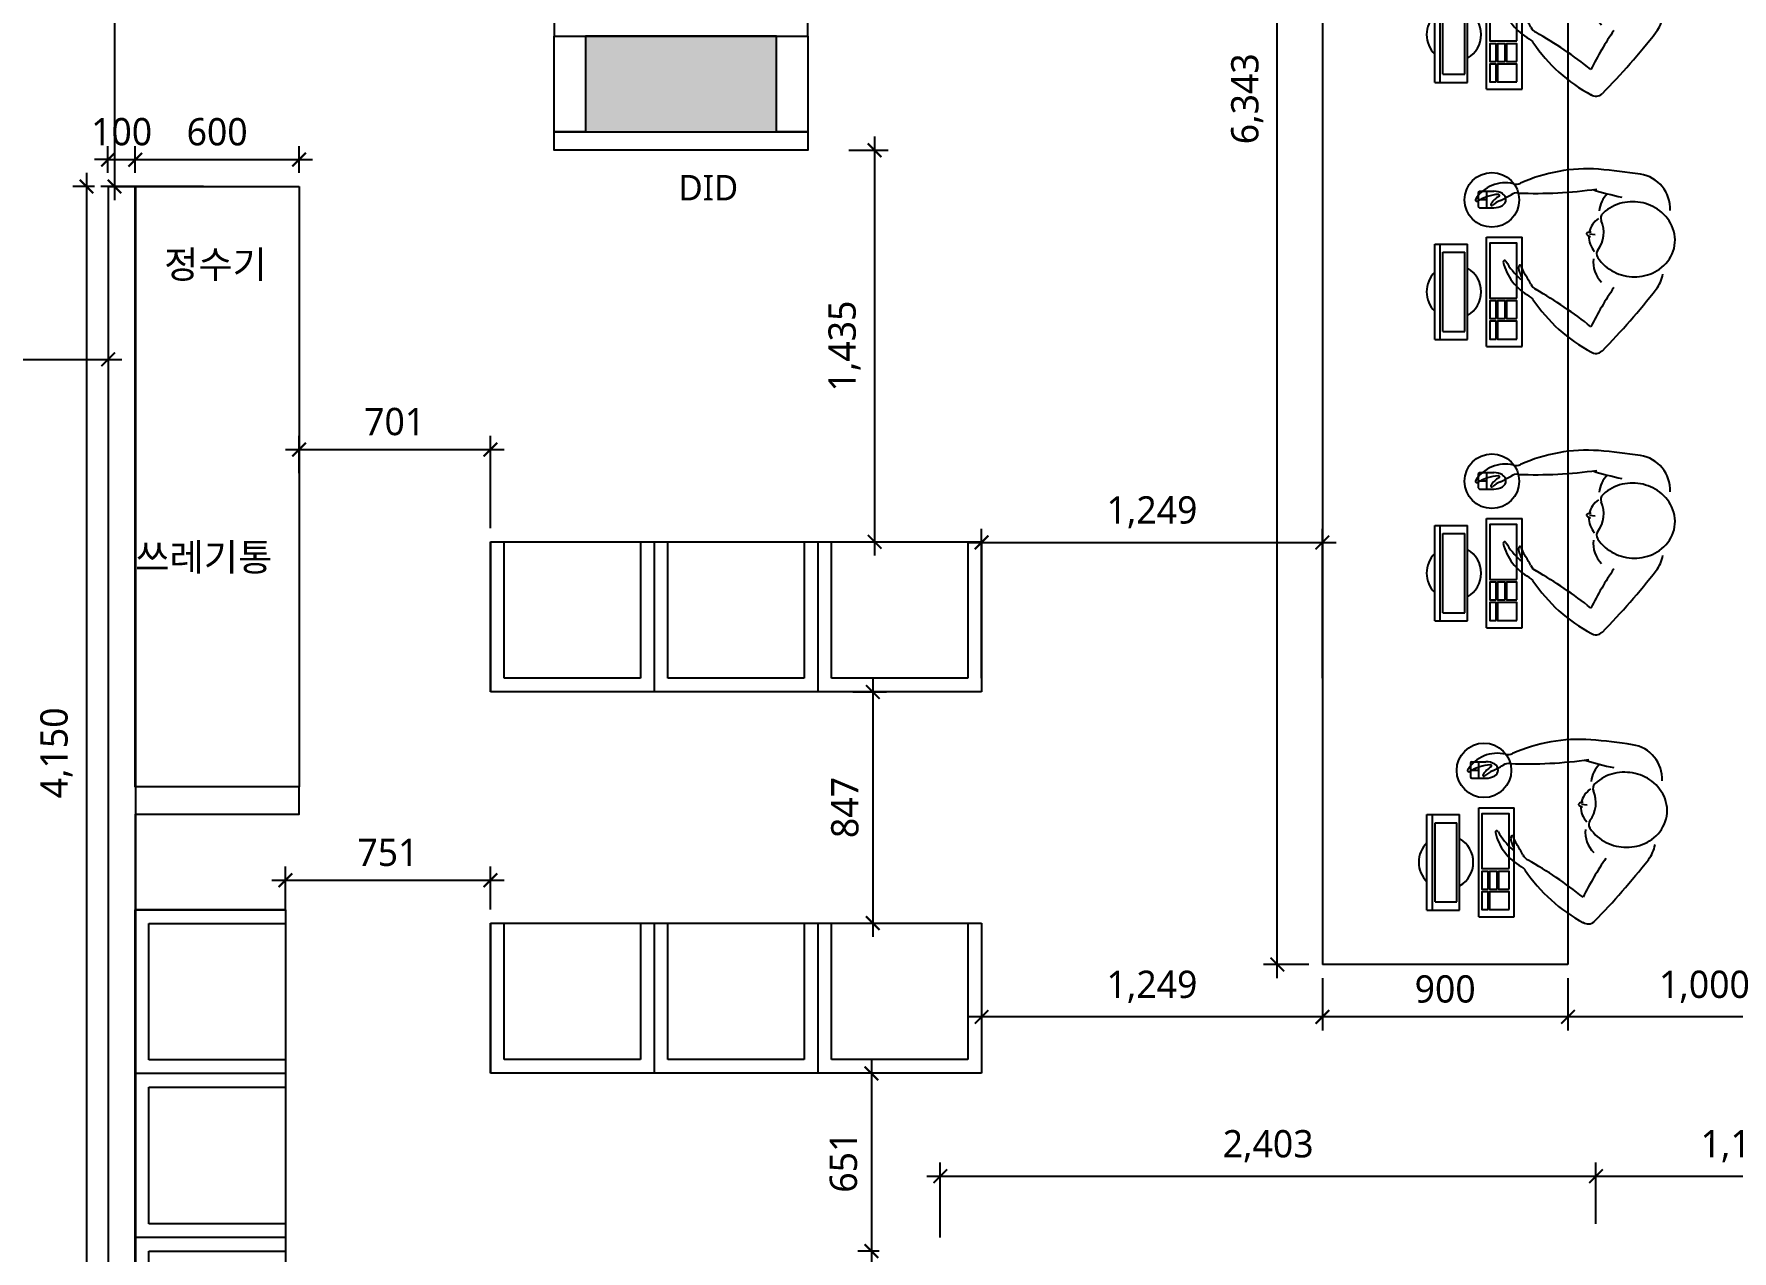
# Model space of a CAD drawing. Header units: metres. Extents: x 11578468 to 47831421, y -58341524 to -14256839.
# Drawn here: x 23683139 to 23689361, y -29107384 to -29102925 of the extents above; entities that cross this region are included whole.
import ezdxf
from ezdxf.enums import TextEntityAlignment as Align

# ---------------------------------------------------------------- set-up
doc = ezdxf.new("R2010")
doc.units = ezdxf.units.M
doc.header["$LTSCALE"] = 50
doc.header["$MEASUREMENT"] = 0
doc.linetypes.add('DH-HID2', pattern=[1.2, 0.8, -0.4])
doc.layers.get('0').update_dxf_attribs({"linetype": 'CONTINUOUS'})
doc.layers.get('DEFPOINTS').update_dxf_attribs({"linetype": 'CONTINUOUS'})
for name, color, linetype in [('0-ELC TEXT', 7, 'CONTINUOUS'), ('03-TEXT', 3, 'CONTINUOUS'), ('04_FUR', 6, 'CONTINUOUS'), ('3.기호.계단선', 30, 'CONTINUOUS'), ('BLOCK', 1, 'CONTINUOUS'), ('FU-FURM', 251, 'DH-HID2'), ('wall', 3, 'CONTINUOUS')]:
    doc.layers.add(name, color=color, linetype=linetype)
doc.layers.add('ha', color=8, linetype='CONTINUOUS', lineweight=5)
doc.styles.add('HY 울릉도 L', font='malgun.ttf')
doc.styles.add('맑은 고딕', font='malgun.ttf')
doc.dimstyles.new('사본 50', dxfattribs={"dimscale": 50, "dimtxt": 2, "dimasz": 1, "dimexe": 1, "dimexo": 1, "dimgap": 1, "dimtad": 1, "dimdec": 0, "dimrnd": 0.05, "dimdsep": 46, "dimlunit": 6, "dimtxsty": 'HY 울릉도 L', "dimblk": 'ARCHTICK', "dimcen": 2.5, "dimdle": 1, "dimclrd": 133, "dimclre": 133, "dimclrt": 30, "dimadec": 0, "dimazin": 0, "dimtfac": 1, "dimtdec": 0, "dimtix": 1, "dimtmove": 2, "dimatfit": 3, "dimldrblk": 'ARCHTICK', "dimfxl": 1, "dimlwd": -1, "dimlwe": -1, "dimarcsym": 0})

# ---------------------------------------------------------------- blocks, each defined once
blk = doc.blocks.new('sdagdgds')
at = {"layer": 'ha', "transparency": 33554687}
h = blk.add_hatch(color=256, dxfattribs=at)
h.dxf.hatch_style = 1
h.paths.add_polyline_path([(23725502, -29128457), (23728302, -29128457), (23728302, -29132607), (23728502, -29132607), (23728502, -29128257), (23728302, -29128257), (23725302, -29128257), (23725302, -29132557), (23725502, -29132557)])
h.paths.add_polyline_path([(23728502, -29133657), (23728302, -29133657), (23728302, -29133757), (23725502, -29133757), (23725502, -29133657), (23725302, -29133657), (23725302, -29133757), (23724848.0976572, -29133757), (23724752, -29133757), (23724752, -29136507), (23725152, -29136507), (23725152, -29137657), (23725352, -29137657), (23725352, -29137507), (23727752, -29137507), (23727952, -29137507), (23727952, -29137307), (23725352, -29137307), (23725352, -29136507), (23727052, -29136507), (23727052, -29136707), (23727252, -29136707), (23727252, -29136507), (23727252, -29135757), (23727252, -29135707), (23727052, -29135707), (23727052, -29135757), (23727052, -29136307), (23725352, -29136307), (23724952, -29136307), (23724952, -29133957), (23727052, -29133957), (23727052, -29134507), (23727252, -29134507), (23727252, -29133957), (23728502, -29133957)])
h.paths.add_polyline_path([(23727952, -29138607), (23727752, -29138607), (23727752, -29139637), (23725352, -29139637), (23725352, -29139457), (23725152, -29139457), (23725152, -29140057), (23725352, -29140057), (23725352, -29139837), (23727752, -29139837), (23727752, -29139907), (23727952, -29139907), (23727952, -29139837)])
h.paths.add_polyline_path([(23727952, -29141007), (23727752, -29141007), (23727752, -29142007), (23725352, -29142007), (23725352, -29141857), (23725152, -29141857), (23725152, -29144557), (23725652, -29144557), (23725652, -29144657), (23729552, -29144657), (23729552, -29144457), (23725852, -29144457), (23725852, -29144357), (23725352, -29144357), (23725352, -29142207), (23727952, -29142207)])
h.paths.add_polyline_path([(23731552, -29144307), (23730852, -29144307), (23730852, -29144457), (23730732, -29144457), (23730732, -29144657), (23732052, -29144657), (23732052, -29144457), (23731552, -29144457)])
h.paths.add_polyline_path([(23739502, -29144457), (23736702, -29144457), (23736702, -29144307), (23736002, -29144307), (23736002, -29144457), (23733202, -29144457), (23733202, -29144657), (23739502, -29144657)])
h.paths.add_polyline_path([(23745902, -29143307), (23745702, -29143307), (23745702, -29144457), (23744702, -29144457), (23744702, -29144307), (23744002, -29144307), (23744002, -29144457), (23743102, -29144457), (23743102, -29144657), (23745902, -29144657)])
h.paths.add_polyline_path([(23745902, -29133157), (23745702, -29133157), (23745702, -29139657), (23745902, -29139657)])
h.paths.add_polyline_path([(23745902, -29140857), (23745702, -29140857), (23745702, -29142157), (23745902, -29142157)])
h.paths.add_polyline_path([(23744602, -29136307), (23743902, -29136307), (23743902, -29136657), (23744602, -29136657)])
h.paths.add_polyline_path([(23736702, -29136307), (23736002, -29136307), (23736002, -29136657), (23736702, -29136657)])
h.paths.add_polyline_path([(23731602, -29136307), (23730902, -29136307), (23730902, -29136657), (23731602, -29136657)])
h.paths.add_polyline_path([(23745902, -29130707), (23745702, -29130707), (23745702, -29131957), (23745902, -29131957)])
h.paths.add_polyline_path([(23745902, -29128257), (23743802, -29128257), (23743802, -29128457), (23743802, -29128707), (23744502, -29128707), (23744502, -29128457), (23745702, -29128457), (23745702, -29129607), (23745902, -29129607)])
h.paths.add_polyline_path([(23731602, -29128457), (23731602, -29128257), (23730902, -29128257), (23730902, -29130107), (23731102, -29130107), (23731102, -29128707), (23731602, -29128707)])
h.paths.add_polyline_path([(23736702, -29128257), (23736002, -29128257), (23736002, -29128457), (23736002, -29128707), (23736702, -29128707), (23736702, -29128457)])
at = {"layer": 'wall'}
for p, q in [((23731602, -29136307), (23730902, -29136307)), ((23730902, -29136307), (23730902, -29136657)), ((23731602, -29136657), (23731602, -29136307)), ((23730902, -29136657), (23731602, -29136657))]:
    blk.add_line(p, q, dxfattribs=at)
blk = doc.blocks.new('asgdsagsd')
at = {"layer": 'BLOCK', "color": 8}
for p, q in [((23820742.4, -29162743.5), (23820741.4, -29162743.6)), ((23820743.4, -29162743.4), (23820742.4, -29162743.5)), ((23820744.6, -29162743.3), (23820743.4, -29162743.4)), ((23820745.8, -29162743.2), (23820744.6, -29162743.3)), ((23820747.3, -29162743.1), (23820745.8, -29162743.2)), ((23820748.8, -29162743.2), (23820747.3, -29162743.1)), ((23820750.5, -29162743.3), (23820748.8, -29162743.2)), ((23820752.2, -29162743.6), (23820750.5, -29162743.3)), ((23820726.4, -29162748.5), (23820725.8, -29162748.9)), ((23820727.3, -29162748.1), (23820726.4, -29162748.5)), ((23820728.1, -29162747.7), (23820727.3, -29162748.1)), ((23820728.8, -29162747.4), (23820728.1, -29162747.7)), ((23820729.5, -29162747.1), (23820728.8, -29162747.4)), ((23820730.2, -29162746.8), (23820729.5, -29162747.1)), ((23820730.8, -29162746.6), (23820730.2, -29162746.8)), ((23820731.4, -29162746.3), (23820730.8, -29162746.6)), ((23820732, -29162746.1), (23820731.4, -29162746.3)), ((23820732.6, -29162745.9), (23820732, -29162746.1)), ((23820733.1, -29162745.7), (23820732.6, -29162745.9)), ((23820733.7, -29162745.5), (23820733.1, -29162745.7)), ((23820734.2, -29162745.4), (23820733.7, -29162745.5)), ((23820734.8, -29162745.2), (23820734.2, -29162745.4)), ((23820735.3, -29162745), (23820734.8, -29162745.2)), ((23820735.9, -29162744.9), (23820735.3, -29162745)), ((23820736.4, -29162744.7), (23820735.9, -29162744.9)), ((23820737, -29162744.6), (23820736.4, -29162744.7)), ((23820737.7, -29162744.4), (23820737, -29162744.6)), ((23820738.3, -29162744.2), (23820737.7, -29162744.4)), ((23820739, -29162744.1), (23820738.3, -29162744.2)), ((23820739.8, -29162743.9), (23820739, -29162744.1)), ((23820740.6, -29162743.8), (23820739.8, -29162743.9)), ((23820741.4, -29162743.6), (23820740.6, -29162743.8)), ((23820753.9, -29162744.2), (23820752.2, -29162743.6)), ((23820755.4, -29162745), (23820753.9, -29162744.2)), ((23820756.4, -29162746.2), (23820755.4, -29162745)), ((23820755.8, -29162750.9), (23820755.9, -29162750.6)), ((23820755.9, -29162750.6), (23820756.7, -29162749.1)), ((23820756.9, -29162747.6), (23820756.4, -29162746.2)), ((23820756.7, -29162749.1), (23820756.9, -29162747.6)), ((23820870.2, -29162992.3), (23820868.7, -29162993.2)), ((23820871.8, -29162992.1), (23820870.2, -29162992.3)), ((23820873.4, -29162992.6), (23820871.8, -29162992.1)), ((23820760.4, -29163053), (23820753.6, -29163060.4)), ((23820767.8, -29163046.1), (23820760.4, -29163053)), ((23820775.7, -29163039.6), (23820767.8, -29163046.1)), ((23820784.1, -29163033.7), (23820775.7, -29163039.6)), ((23820785.6, -29163032.7), (23820784.1, -29163033.7)), ((23820862.2, -29163005.8), (23820861.9, -29163006.7)), ((23820861.9, -29163006.7), (23820861.9, -29163006.9)), ((23820862.5, -29163004.7), (23820862.2, -29163005.8)), ((23820862.8, -29163003.6), (23820862.5, -29163004.7)), ((23820863.2, -29163002.4), (23820862.8, -29163003.6)), ((23820863.7, -29163001), (23820863.2, -29163002.4)), ((23820864.3, -29162999.5), (23820863.7, -29163001)), ((23820865.1, -29162997.9), (23820864.3, -29162999.5)), ((23820866.1, -29162996.2), (23820865.1, -29162997.9)), ((23820867.3, -29162994.6), (23820866.1, -29162996.2)), ((23820868.7, -29162993.2), (23820867.3, -29162994.6)), ((23820868.1, -29163023.6), (23820870.6, -29163002.6)), ((23820874.7, -29162993.9), (23820873.4, -29162992.6)), ((23820875.7, -29162995.6), (23820874.7, -29162993.9)), ((23820876.5, -29162997.4), (23820875.7, -29162995.6)), ((23820877, -29162999.3), (23820876.5, -29162997.4)), ((23820877.4, -29163001), (23820877, -29162999.3)), ((23820877.7, -29163002.6), (23820877.4, -29163001)), ((23820877.8, -29163004.1), (23820877.7, -29163002.6)), ((23820878, -29163005.4), (23820877.8, -29163004.1)), ((23820878, -29163006.6), (23820878, -29163005.4)), ((23820878.1, -29163007.6), (23820878, -29163006.6)), ((23820878.1, -29163008.6), (23820878.1, -29163007.6)), ((23820878.1, -29163008.8), (23820878.1, -29163008.6)), ((23820947.5, -29163052.8), (23820946.3, -29163051.6)), ((23820954.3, -29163060.5), (23820947.5, -29163052.8)), ((23820724.2, -29163111.1), (23820721.2, -29163120.2)), ((23820727.7, -29163102.1), (23820724.2, -29163111.1)), ((23820731.8, -29163093.2), (23820727.7, -29163102.1)), ((23820736.4, -29163084.6), (23820731.8, -29163093.2)), ((23820741.6, -29163076.3), (23820736.4, -29163084.6)), ((23820747.3, -29163068.2), (23820741.6, -29163076.3)), ((23820753.6, -29163060.4), (23820747.3, -29163068.2)), ((23820960.5, -29163068.7), (23820954.3, -29163060.5)), ((23820966.1, -29163077.1), (23820960.5, -29163068.7)), ((23820971, -29163085.9), (23820966.1, -29163077.1)), ((23820975.4, -29163094.9), (23820971, -29163085.9)), ((23820979.1, -29163104.1), (23820975.4, -29163094.9)), ((23820982.2, -29163113.4), (23820979.1, -29163104.1)), ((23820984.7, -29163122.9), (23820982.2, -29163113.4)), ((23820714.6, -29163157.9), (23820714.2, -29163167.5)), ((23820714.2, -29163167.5), (23820714.5, -29163177.1)), ((23820714.5, -29163177.1), (23820715.3, -29163186.7)), ((23820715.4, -29163148.4), (23820714.6, -29163157.9)), ((23820716.8, -29163138.9), (23820715.4, -29163148.4)), ((23820718.7, -29163129.5), (23820716.8, -29163138.9)), ((23820721.2, -29163120.2), (23820718.7, -29163129.5)), ((23820986.6, -29163132.4), (23820984.7, -29163122.9)), ((23820988, -29163142), (23820986.6, -29163132.4)), ((23820987.9, -29163180.3), (23820988.7, -29163170.8)), ((23820988.8, -29163151.6), (23820988, -29163142)), ((23820988.7, -29163170.8), (23820989, -29163161.2)), ((23820989, -29163161.2), (23820988.8, -29163151.6)), ((23820715.3, -29163186.7), (23820716.6, -29163196.3)), ((23820716.6, -29163196.3), (23820718.6, -29163205.8)), ((23820718.6, -29163205.8), (23820721.1, -29163215.3)), ((23820721.1, -29163215.3), (23820724.2, -29163224.6)), ((23820724.2, -29163224.6), (23820727.9, -29163233.8)), ((23820727.9, -29163233.8), (23820732.2, -29163242.8)), ((23820966.9, -29163244.1), (23820971.5, -29163235.5)), ((23820971.5, -29163235.5), (23820975.6, -29163226.7)), ((23820975.6, -29163226.7), (23820979.1, -29163217.7)), ((23820979.1, -29163217.7), (23820982.1, -29163208.5)), ((23820982.1, -29163208.5), (23820984.6, -29163199.2)), ((23820984.6, -29163199.2), (23820986.5, -29163189.8)), ((23820986.5, -29163189.8), (23820987.9, -29163180.3)), ((23820732.2, -29163242.8), (23820737.2, -29163251.6)), ((23820737.2, -29163251.6), (23820742.7, -29163260.1)), ((23820742.7, -29163260.1), (23820748.9, -29163268.2)), ((23820748.9, -29163268.2), (23820755.7, -29163275.9)), ((23820755.7, -29163275.9), (23820763.1, -29163283.2)), ((23820763.1, -29163283.2), (23820771.1, -29163289.8)), ((23820771.1, -29163289.8), (23820779.6, -29163295.9)), ((23820779.6, -29163295.9), (23820788.7, -29163301.3)), ((23820788.7, -29163301.3), (23820798.2, -29163306)), ((23820900.9, -29163305.1), (23820910.3, -29163300.4)), ((23820910.3, -29163300.4), (23820919.1, -29163295.1)), ((23820919.1, -29163295.1), (23820927.5, -29163289.1)), ((23820927.5, -29163289.1), (23820935.4, -29163282.7)), ((23820935.4, -29163282.7), (23820942.8, -29163275.7)), ((23820942.8, -29163275.7), (23820949.7, -29163268.3)), ((23820949.7, -29163268.3), (23820955.9, -29163260.6)), ((23820955.9, -29163260.6), (23820961.7, -29163252.5)), ((23820961.7, -29163252.5), (23820966.9, -29163244.1)), ((23820798.2, -29163306), (23820808, -29163309.8)), ((23820808, -29163309.8), (23820818.2, -29163312.9)), ((23820818.2, -29163312.9), (23820828.6, -29163315)), ((23820828.6, -29163315), (23820839.2, -29163316.2)), ((23820839.2, -29163316.2), (23820849.8, -29163316.6)), ((23820849.8, -29163316.6), (23820860.4, -29163316)), ((23820860.4, -29163316), (23820870.9, -29163314.5)), ((23820870.9, -29163314.5), (23820881.2, -29163312.2)), ((23820881.2, -29163312.2), (23820891.2, -29163309)), ((23820891.2, -29163309), (23820900.9, -29163305.1))]:
    blk.add_line(p, q, dxfattribs=at)
for centre, radius, start, end in [((23820996.4, -29162590.7), 5.67, 82.09238, 210.11348), ((23820848, -29162682.2), 168.7, 4.58018, 31.69208), ((23820930.9, -29162694.2), 127.7, 346.18928, 58.73448), ((23820978.7, -29162644.9), 3.9, 47.52728, 227.52848), ((23820870.4, -29162734.2), 136.5, 24.97528, 39.28918), ((23820925.6, -29162723), 98.3, 31.84488, 55.42428), ((23821389.4, -29162492.5), 436, 204.97468, 210.77648), ((23821012.3, -29162669.1), 3.84, 211.84478, 3.31598), ((23820812, -29162873.7), 191.6, 103.22783, 151.36534), ((23820896.4, -29162916.9), 253.1, 119.57537, 138.6129), ((23820769.3, -29162692.1), 5.11, 294.32708, 103.22828), ((23820981.9, -29162737.3), 39.4, 352.63318, 33.43578), ((23822635.6, -29162804.7), 1615.8, 177.78963, 188.01978), ((23821093.2, -29162734.1), 39.4, 166.18921, 204.06958), ((23820967.8, -29163293.8), 601.2, 124.03691, 151.85959), ((23820609.2, -29162763), 39.4, 304.03758, 331.36588), ((23820703.4, -29162823.7), 39.4, 114.50579, 155.30855), ((23820488, -29162399.9), 436, 297.16608, 302.96788), ((23820709.3, -29162752.1), 3.84, 138.61395, 298.95518), ((23820758.8, -29162841.5), 98.3, 109.62355, 118.95513), ((23820799.5, -29162880.3), 136.5, 108.65324, 122.9671), ((23820508.3, -29162995.4), 601.2, 356.08258, 24.06938), ((23819266.1, -29162003.1), 1615.8, 321.53038, 330.15298), ((23820466.1, -29163026.8), 32.8, 144.83322, 224.36278), ((23822272.9, -29161185.7), 2612.4, 225.53668, 232.11768), ((23819946.3, -29164168.9), 1299.7, 55.92618, 63.25368), ((23820767.7, -29163119.1), 102.4, 83.31468, 135.50215), ((23820798.2, -29163052), 23, 52.97748, 123.10188), ((23820864.1, -29163085.8), 85.7, 89.98952, 131.7515), ((23820877.1, -29162947.4), 108, 232.97798, 293.65138), ((23820857.7, -29163085.1), 85.7, 34.87788, 76.63988), ((23820929.6, -29163067.4), 23, 43.52748, 113.65188), ((23820943.8, -29163139.7), 102.4, 43.44828, 83.31468), ((23822276.3, -29163395.3), 1299.7, 162.97812, 167.81871), ((23818505.9, -29162805.6), 2612.4, 351.55178, 354.93008), ((23820963.4, -29163170.6), 128, 267.27298, 351.55188), ((23820747.4, -29163146.6), 128, 232.11768, 259.40108)]:
    blk.add_arc(centre, radius, start, end, dxfattribs=at)
at = {"layer": 'FU-FURM', "color": 8, "linetype": 'Continuous'}
for p, q in [((23820484.2, -29162436.2), (23820834.2, -29162436.2)), ((23820484.2, -29162436.2), (23820484.2, -29162556.2)), ((23820484.2, -29162436.2), (23820484.2, -29162556.2)), ((23820484.2, -29162456.2), (23820834.2, -29162456.2)), ((23820514.2, -29162466.2), (23820804.2, -29162466.2)), ((23820514.2, -29162466.2), (23820514.2, -29162546.2)), ((23820804.2, -29162466.2), (23820804.2, -29162546.2)), ((23820834.2, -29162436.2), (23820834.2, -29162556.2)), ((23820484.2, -29162556.2), (23820834.2, -29162556.2)), ((23820514.2, -29162546.2), (23820804.2, -29162546.2)), ((23820967.3, -29162600.5), (23820967.3, -29162652)), ((23821022.3, -29162595.5), (23820972.3, -29162595.5)), ((23820997.3, -29162595.5), (23820997.3, -29162625.5)), ((23821027.3, -29162600.5), (23821027.3, -29162652)), ((23820459.2, -29162626.2), (23820859.2, -29162626.2)), ((23820459.2, -29162626.2), (23820459.2, -29162756.2)), ((23820859.2, -29162626.2), (23820859.2, -29162756.2)), ((23821027.3, -29162625.5), (23820967.3, -29162625.5)), ((23820459.2, -29162756.2), (23820859.2, -29162756.2))]:
    blk.add_line(p, q, dxfattribs=at)
for points in [[(23820486.2, -29162660.9), (23820551.1, -29162660.9), (23820551.1, -29162637.6), (23820486.2, -29162637.6)], [(23820486.2, -29162737.4), (23820551.1, -29162737.4), (23820551.1, -29162665.9), (23820486.2, -29162665.9)], [(23820561.1, -29162660.9), (23820626, -29162660.9), (23820626, -29162637.6), (23820561.1, -29162637.6)], [(23820561.1, -29162694.2), (23820626, -29162694.2), (23820626, -29162665.9), (23820561.1, -29162665.9)], [(23820636, -29162737.4), (23820837.3, -29162737.4), (23820837.3, -29162637.6), (23820636, -29162637.6)], [(23820561.1, -29162737.4), (23820626, -29162737.4), (23820626, -29162698.9), (23820561.1, -29162698.9)]]:
    blk.add_lwpolyline(points, close=True, dxfattribs=at)
blk.add_circle((23820996, -29162645.3), 100, dxfattribs=at)
for centre, radius, start, end in [((23820659.2, -29162506.2), 100, 44.427, 135.573), ((23820659.2, -29162506.2), 100, 210, 330), ((23820972.3, -29162600.5), 5, 90, 180), ((23821022.3, -29162600.5), 5, 0, 90), ((23821027.1, -29162653.8), 59.8, 178.31355, 211.18555), ((23820967.6, -29162653.8), 59.8, 328.81445, 1.68645), ((23820997.3, -29162671.8), 25, 211.18555, 328.81445)]:
    blk.add_arc(centre, radius, start, end, dxfattribs=at)
blk = doc.blocks.new('_ArchTick')
at = {"color": 0, "linetype": 'ByBlock', "const_width": 0.15}
blk.add_lwpolyline([(-0.5, -0.5), (0.5, 0.5)], dxfattribs=at)
blk = doc.blocks.new('*D640')
at = {"layer": 'DEFPOINTS', "color": 0, "ltscale": 10, "transparency": 16777216}
for p in [(23688862.4, -29107109.9), (23688862.4, -29107333.9), (23686459.9, -29107383.9)]:
    blk.add_point(p, dxfattribs=at)
at = {"layer": 'wall', "color": 133, "ltscale": 10, "transparency": 16777216}
for p, q in [((23686409.9, -29107109.9), (23688912.4, -29107109.9)), ((23686459.9, -29107333.9), (23686459.9, -29107059.9)), ((23688862.4, -29107283.9), (23688862.4, -29107059.9))]:
    blk.add_line(p, q, dxfattribs=at)
at = {"layer": 'wall', "color": 133, "ltscale": 10, "transparency": 16777216, "xscale": 50, "yscale": 50, "zscale": 50, "rotation": 180}
blk.add_blockref('_ArchTick', (23686459.9, -29107109.9), dxfattribs=at)
at = {"layer": 'wall', "color": 133, "ltscale": 10, "transparency": 16777216, "xscale": 50, "yscale": 50, "zscale": 50}
blk.add_blockref('_ArchTick', (23688862.4, -29107109.9), dxfattribs=at)
at = {"layer": 'wall', "color": 30, "ltscale": 10, "transparency": 16777216, "insert": (23687661.2, -29106999.9), "char_height": 100, "attachment_point": 5, "style": 'HY 울릉도 L'}
blk.add_mtext('2,403', dxfattribs=at)
blk = doc.blocks.new('*D641')
at = {"layer": 'DEFPOINTS', "color": 0, "ltscale": 10, "transparency": 16777216}
for p in [(23689962.4, -29107109.9), (23688862.4, -29107333.9), (23689962.4, -29107333.9)]:
    blk.add_point(p, dxfattribs=at)
at = {"layer": 'wall', "color": 133, "ltscale": 10, "transparency": 16777216}
for p, q in [((23688812.4, -29107109.9), (23690012.4, -29107109.9)), ((23688862.4, -29107283.9), (23688862.4, -29107059.9)), ((23689962.4, -29107283.9), (23689962.4, -29107059.9))]:
    blk.add_line(p, q, dxfattribs=at)
at = {"layer": 'wall', "color": 133, "ltscale": 10, "transparency": 16777216, "xscale": 50, "yscale": 50, "zscale": 50, "rotation": 180}
blk.add_blockref('_ArchTick', (23688862.4, -29107109.9), dxfattribs=at)
at = {"layer": 'wall', "color": 133, "ltscale": 10, "transparency": 16777216, "xscale": 50, "yscale": 50, "zscale": 50}
blk.add_blockref('_ArchTick', (23689962.4, -29107109.9), dxfattribs=at)
at = {"layer": 'wall', "color": 30, "ltscale": 10, "transparency": 16777216, "insert": (23689412.4, -29106999.6), "char_height": 100, "attachment_point": 5, "style": 'HY 울릉도 L'}
blk.add_mtext('1,100', dxfattribs=at)
blk = doc.blocks.new('*D707')
at = {"layer": 'DEFPOINTS', "color": 0, "ltscale": 10, "transparency": 16777216}
for p in [(23688759.9, -29106333.9), (23689759.9, -29106333.9), (23688759.9, -29106526.2)]:
    blk.add_point(p, dxfattribs=at)
at = {"layer": 'wall', "color": 133, "ltscale": 10, "transparency": 16777216}
for p, q in [((23688759.9, -29106383.9), (23688759.9, -29106576.2)), ((23689759.9, -29106383.9), (23689759.9, -29106576.2)), ((23689809.9, -29106526.2), (23688709.9, -29106526.2))]:
    blk.add_line(p, q, dxfattribs=at)
at = {"layer": 'wall', "color": 133, "ltscale": 10, "transparency": 16777216, "xscale": 50, "yscale": 50, "zscale": 50, "rotation": 180}
blk.add_blockref('_ArchTick', (23688759.9, -29106526.2), dxfattribs=at)
at = {"layer": 'wall', "color": 133, "ltscale": 10, "transparency": 16777216, "xscale": 50, "yscale": 50, "zscale": 50}
blk.add_blockref('_ArchTick', (23689759.9, -29106526.2), dxfattribs=at)
at = {"layer": 'wall', "color": 30, "ltscale": 10, "transparency": 16777216, "insert": (23689259.9, -29106415.8), "char_height": 100, "attachment_point": 5, "style": 'HY 울릉도 L'}
blk.add_mtext('1,000', dxfattribs=at)
blk = doc.blocks.new('*D708')
at = {"layer": 'DEFPOINTS', "color": 0, "ltscale": 10, "transparency": 16777216}
for p in [(23687859.9, -29106333.9), (23688759.9, -29106333.9), (23687859.9, -29106526.2)]:
    blk.add_point(p, dxfattribs=at)
at = {"layer": 'wall', "color": 133, "ltscale": 10, "transparency": 16777216}
for p, q in [((23687859.9, -29106383.9), (23687859.9, -29106576.2)), ((23688759.9, -29106383.9), (23688759.9, -29106576.2)), ((23688809.9, -29106526.2), (23687809.9, -29106526.2))]:
    blk.add_line(p, q, dxfattribs=at)
at = {"layer": 'wall', "color": 133, "ltscale": 10, "transparency": 16777216, "xscale": 50, "yscale": 50, "zscale": 50, "rotation": 180}
blk.add_blockref('_ArchTick', (23687859.9, -29106526.2), dxfattribs=at)
at = {"layer": 'wall', "color": 133, "ltscale": 10, "transparency": 16777216, "xscale": 50, "yscale": 50, "zscale": 50}
blk.add_blockref('_ArchTick', (23688759.9, -29106526.2), dxfattribs=at)
at = {"layer": 'wall', "color": 30, "ltscale": 10, "transparency": 16777216, "insert": (23688309.9, -29106424.5), "char_height": 100, "attachment_point": 5, "style": 'HY 울릉도 L'}
blk.add_mtext('900', dxfattribs=at)
blk = doc.blocks.new('*D709')
at = {"layer": 'DEFPOINTS', "color": 0, "ltscale": 10, "transparency": 16777216}
for p in [(23687694.7, -29099991.4), (23687859.9, -29099991.4), (23687859.9, -29106333.9)]:
    blk.add_point(p, dxfattribs=at)
at = {"layer": 'wall', "color": 133, "ltscale": 10, "transparency": 16777216}
for p, q in [((23687694.7, -29106383.9), (23687694.7, -29099941.4)), ((23687809.9, -29099991.4), (23687644.7, -29099991.4)), ((23687809.9, -29106333.9), (23687644.7, -29106333.9))]:
    blk.add_line(p, q, dxfattribs=at)
at = {"layer": 'wall', "color": 133, "ltscale": 10, "transparency": 16777216, "xscale": 50, "yscale": 50, "zscale": 50}
for p, rotation in [((23687694.7, -29099991.4), 90), ((23687694.7, -29106333.9), 270)]:
    blk.add_blockref('_ArchTick', p, dxfattribs=dict(at, rotation=rotation))
at = {"layer": 'wall', "color": 30, "ltscale": 10, "transparency": 16777216, "insert": (23687584.7, -29103162.7), "char_height": 100, "attachment_point": 5, "rotation": 90, "style": 'HY 울릉도 L'}
blk.add_mtext('6,343', dxfattribs=at)
blk = doc.blocks.new('*D742')
at = {"layer": 'DEFPOINTS', "color": 0, "ltscale": 10, "transparency": 16777216}
for p in [(23687859.9, -29106333.9), (23686611.1, -29106457.9), (23686611.1, -29106526.2)]:
    blk.add_point(p, dxfattribs=at)
at = {"layer": 'wall', "color": 133, "ltscale": 10, "transparency": 16777216}
for p, q in [((23687859.9, -29106383.9), (23687859.9, -29106576.2)), ((23687909.9, -29106526.2), (23686561.1, -29106526.2)), ((23686611.1, -29106507.9), (23686611.1, -29106576.2))]:
    blk.add_line(p, q, dxfattribs=at)
at = {"layer": 'wall', "color": 133, "ltscale": 10, "transparency": 16777216, "xscale": 50, "yscale": 50, "zscale": 50, "rotation": 180}
blk.add_blockref('_ArchTick', (23686611.1, -29106526.2), dxfattribs=at)
at = {"layer": 'wall', "color": 133, "ltscale": 10, "transparency": 16777216, "xscale": 50, "yscale": 50, "zscale": 50}
blk.add_blockref('_ArchTick', (23687859.9, -29106526.2), dxfattribs=at)
at = {"layer": 'wall', "color": 30, "ltscale": 10, "transparency": 16777216, "insert": (23687235.5, -29106415.8), "char_height": 100, "attachment_point": 5, "style": 'HY 울릉도 L'}
blk.add_mtext('1,249', dxfattribs=at)
blk = doc.blocks.new('13')
at = {"layer": 'FU-FURM', "color": 8, "ltscale": 30}
for p, q in [((23838748.4, -29105335.8), (23838748.4, -29104785.8)), ((23838748.4, -29104785.8), (23839348.4, -29104785.8)), ((23838748.4, -29104785.8), (23838748.4, -29105335.8)), ((23838798.4, -29105285.8), (23838798.4, -29104785.8)), ((23838798.4, -29104785.8), (23839298.4, -29104785.8)), ((23839298.4, -29104785.8), (23839298.4, -29105285.8)), ((23839348.4, -29104785.8), (23839348.4, -29105335.8)), ((23839348.4, -29104785.8), (23839948.4, -29104785.8)), ((23839398.4, -29105285.8), (23839398.4, -29104785.8)), ((23839398.4, -29104785.8), (23839898.4, -29104785.8)), ((23839898.4, -29104785.8), (23839898.4, -29105285.8)), ((23839948.4, -29104785.8), (23839948.4, -29105335.8)), ((23839948.4, -29104785.8), (23840548.4, -29104785.8)), ((23839998.4, -29105285.8), (23839998.4, -29104785.8)), ((23839998.4, -29104785.8), (23840498.4, -29104785.8)), ((23840498.4, -29104785.8), (23840498.4, -29105285.8)), ((23840548.4, -29104785.8), (23840548.4, -29105335.8)), ((23839298.4, -29105285.8), (23838798.4, -29105285.8)), ((23839898.4, -29105285.8), (23839398.4, -29105285.8)), ((23840498.4, -29105285.8), (23839998.4, -29105285.8)), ((23839348.4, -29105335.8), (23838748.4, -29105335.8)), ((23839948.4, -29105335.8), (23839348.4, -29105335.8)), ((23840548.4, -29105335.8), (23839948.4, -29105335.8))]:
    blk.add_line(p, q, dxfattribs=at)
blk = doc.blocks.new('*D745')
at = {"layer": 'DEFPOINTS', "color": 0, "ltscale": 10, "transparency": 16777216}
for p in [(23687859.9, -29104788.2), (23686611.1, -29105335.8), (23687859.9, -29105335.8)]:
    blk.add_point(p, dxfattribs=at)
at = {"layer": 'wall', "color": 133, "ltscale": 10, "transparency": 16777216}
for p, q in [((23686611.1, -29105285.8), (23686611.1, -29104738.2)), ((23687859.9, -29105285.8), (23687859.9, -29104738.2)), ((23686561.1, -29104788.2), (23687909.9, -29104788.2))]:
    blk.add_line(p, q, dxfattribs=at)
at = {"layer": 'wall', "color": 133, "ltscale": 10, "transparency": 16777216, "xscale": 50, "yscale": 50, "zscale": 50, "rotation": 180}
blk.add_blockref('_ArchTick', (23686611.1, -29104788.2), dxfattribs=at)
at = {"layer": 'wall', "color": 133, "ltscale": 10, "transparency": 16777216, "xscale": 50, "yscale": 50, "zscale": 50}
blk.add_blockref('_ArchTick', (23687859.9, -29104788.2), dxfattribs=at)
at = {"layer": 'wall', "color": 30, "ltscale": 10, "transparency": 16777216, "insert": (23687235.5, -29104677.9), "char_height": 100, "attachment_point": 5, "style": 'HY 울릉도 L'}
blk.add_mtext('1,249', dxfattribs=at)
blk = doc.blocks.new('*D746')
at = {"layer": 'DEFPOINTS', "color": 0, "ltscale": 10, "transparency": 16777216}
for p in [(23686074.4, -29103351.3), (23686074.4, -29104785.8), (23686219.2, -29104785.8)]:
    blk.add_point(p, dxfattribs=at)
at = {"layer": 'wall', "color": 133, "ltscale": 10, "transparency": 16777216}
for p, q in [((23686219.2, -29103301.3), (23686219.2, -29104835.8)), ((23686124.4, -29103351.3), (23686269.2, -29103351.3)), ((23686124.4, -29104785.8), (23686269.2, -29104785.8))]:
    blk.add_line(p, q, dxfattribs=at)
at = {"layer": 'wall', "color": 133, "ltscale": 10, "transparency": 16777216, "xscale": 50, "yscale": 50, "zscale": 50}
for p, rotation in [((23686219.2, -29103351.3), 90), ((23686219.2, -29104785.8), 270)]:
    blk.add_blockref('_ArchTick', p, dxfattribs=dict(at, rotation=rotation))
at = {"layer": 'wall', "color": 30, "ltscale": 10, "transparency": 16777216, "insert": (23686108.9, -29104068.6), "char_height": 100, "attachment_point": 5, "rotation": 90, "style": 'HY 울릉도 L'}
blk.add_mtext('1,435', dxfattribs=at)
blk = doc.blocks.new('*D757')
at = {"layer": 'DEFPOINTS', "color": 0, "ltscale": 10, "transparency": 16777216}
for p in [(23686089.7, -29105335.8), (23685989.7, -29106182.9), (23686212.3, -29106182.9)]:
    blk.add_point(p, dxfattribs=at)
at = {"layer": 'wall', "color": 133, "ltscale": 10, "transparency": 16777216}
for p, q in [((23686212.3, -29105285.8), (23686212.3, -29106232.9)), ((23686139.7, -29105335.8), (23686262.3, -29105335.8)), ((23686039.7, -29106182.9), (23686262.3, -29106182.9))]:
    blk.add_line(p, q, dxfattribs=at)
at = {"layer": 'wall', "color": 133, "ltscale": 10, "transparency": 16777216, "xscale": 50, "yscale": 50, "zscale": 50}
for p, rotation in [((23686212.3, -29105335.8), 90), ((23686212.3, -29106182.9), 270)]:
    blk.add_blockref('_ArchTick', p, dxfattribs=dict(at, rotation=rotation))
at = {"layer": 'wall', "color": 30, "ltscale": 10, "transparency": 16777216, "insert": (23686110.6, -29105759.3), "char_height": 100, "attachment_point": 5, "rotation": 90, "style": 'HY 울릉도 L'}
blk.add_mtext('847', dxfattribs=at)
blk = doc.blocks.new('*D758')
at = {"layer": 'DEFPOINTS', "color": 0, "ltscale": 10, "transparency": 16777216}
for p in [(23686336.9, -29106732.9), (23686207.4, -29107383.9), (23686285.7, -29107383.9)]:
    blk.add_point(p, dxfattribs=at)
at = {"layer": 'wall', "color": 133, "ltscale": 10, "transparency": 16777216}
for p, q in [((23686286.9, -29106732.9), (23686157.4, -29106732.9)), ((23686207.4, -29106682.9), (23686207.4, -29107433.9)), ((23686235.7, -29107383.9), (23686157.4, -29107383.9))]:
    blk.add_line(p, q, dxfattribs=at)
at = {"layer": 'wall', "color": 133, "ltscale": 10, "transparency": 16777216, "xscale": 50, "yscale": 50, "zscale": 50}
for p, rotation in [((23686207.4, -29106732.9), 90), ((23686207.4, -29107383.9), 270)]:
    blk.add_blockref('_ArchTick', p, dxfattribs=dict(at, rotation=rotation))
at = {"layer": 'wall', "color": 30, "ltscale": 10, "transparency": 16777216, "insert": (23686105.4, -29107058.4), "char_height": 100, "attachment_point": 5, "rotation": 90, "style": 'HY 울릉도 L'}
blk.add_mtext('651', dxfattribs=at)
blk = doc.blocks.new('*D767')
at = {"layer": 'DEFPOINTS', "color": 0, "ltscale": 10, "transparency": 16777216}
for p in [(23684811.1, -29104447.7), (23684109.9, -29104583.7), (23684811.1, -29104785.8)]:
    blk.add_point(p, dxfattribs=at)
at = {"layer": 'wall', "color": 133, "ltscale": 10, "transparency": 16777216}
for p, q in [((23684109.9, -29104533.7), (23684109.9, -29104397.7)), ((23684811.1, -29104735.8), (23684811.1, -29104397.7)), ((23684059.9, -29104447.7), (23684861.1, -29104447.7))]:
    blk.add_line(p, q, dxfattribs=at)
at = {"layer": 'wall', "color": 133, "ltscale": 10, "transparency": 16777216, "xscale": 50, "yscale": 50, "zscale": 50, "rotation": 180}
blk.add_blockref('_ArchTick', (23684109.9, -29104447.7), dxfattribs=at)
at = {"layer": 'wall', "color": 133, "ltscale": 10, "transparency": 16777216, "xscale": 50, "yscale": 50, "zscale": 50}
blk.add_blockref('_ArchTick', (23684811.1, -29104447.7), dxfattribs=at)
at = {"layer": 'wall', "color": 30, "ltscale": 10, "transparency": 16777216, "insert": (23684460.5, -29104345.8), "char_height": 100, "attachment_point": 5, "style": 'HY 울릉도 L'}
blk.add_mtext('701', dxfattribs=at)
blk = doc.blocks.new('*D768')
at = {"layer": 'DEFPOINTS', "color": 0, "ltscale": 10, "transparency": 16777216}
for p in [(23684811.1, -29106025.8), (23684059.9, -29106183.9), (23684811.1, -29106182.9)]:
    blk.add_point(p, dxfattribs=at)
at = {"layer": 'wall', "color": 133, "ltscale": 10, "transparency": 16777216}
for p, q in [((23684059.9, -29106133.9), (23684059.9, -29105975.8)), ((23684811.1, -29106132.9), (23684811.1, -29105975.8)), ((23684009.9, -29106025.8), (23684861.1, -29106025.8))]:
    blk.add_line(p, q, dxfattribs=at)
at = {"layer": 'wall', "color": 133, "ltscale": 10, "transparency": 16777216, "xscale": 50, "yscale": 50, "zscale": 50, "rotation": 180}
blk.add_blockref('_ArchTick', (23684059.9, -29106025.8), dxfattribs=at)
at = {"layer": 'wall', "color": 133, "ltscale": 10, "transparency": 16777216, "xscale": 50, "yscale": 50, "zscale": 50}
blk.add_blockref('_ArchTick', (23684811.1, -29106025.8), dxfattribs=at)
at = {"layer": 'wall', "color": 30, "ltscale": 10, "transparency": 16777216, "insert": (23684435.5, -29105923.9), "char_height": 100, "attachment_point": 5, "style": 'HY 울릉도 L'}
blk.add_mtext('751', dxfattribs=at)
blk = doc.blocks.new('*D769')
at = {"layer": 'DEFPOINTS', "color": 0, "ltscale": 10, "transparency": 16777216}
for p in [(23684109.9, -29103385.7), (23683509.9, -29103483.9), (23684109.9, -29103483.9)]:
    blk.add_point(p, dxfattribs=at)
at = {"layer": 'wall', "color": 133, "ltscale": 10, "transparency": 16777216}
for p, q in [((23683509.9, -29103433.9), (23683509.9, -29103335.7)), ((23684109.9, -29103433.9), (23684109.9, -29103335.7)), ((23683459.9, -29103385.7), (23684159.9, -29103385.7))]:
    blk.add_line(p, q, dxfattribs=at)
at = {"layer": 'wall', "color": 133, "ltscale": 10, "transparency": 16777216, "xscale": 50, "yscale": 50, "zscale": 50, "rotation": 180}
blk.add_blockref('_ArchTick', (23683509.9, -29103385.7), dxfattribs=at)
at = {"layer": 'wall', "color": 133, "ltscale": 10, "transparency": 16777216, "xscale": 50, "yscale": 50, "zscale": 50}
blk.add_blockref('_ArchTick', (23684109.9, -29103385.7), dxfattribs=at)
at = {"layer": 'wall', "color": 30, "ltscale": 10, "transparency": 16777216, "insert": (23683809.9, -29103284.1), "char_height": 100, "attachment_point": 5, "style": 'HY 울릉도 L'}
blk.add_mtext('600', dxfattribs=at)
blk = doc.blocks.new('*D770')
at = {"layer": 'DEFPOINTS', "color": 0, "ltscale": 10, "transparency": 16777216}
for p in [(23683509.9, -29103385.7), (23683409.9, -29103483.9), (23683509.9, -29103483.9)]:
    blk.add_point(p, dxfattribs=at)
at = {"layer": 'wall', "color": 133, "ltscale": 10, "transparency": 16777216}
for p, q in [((23683409.9, -29103433.9), (23683409.9, -29103335.7)), ((23683509.9, -29103433.9), (23683509.9, -29103335.7)), ((23683409.9, -29103385.7), (23683359.9, -29103385.7)), ((23683409.9, -29103385.7), (23683509.9, -29103385.7)), ((23683509.9, -29103385.7), (23683559.9, -29103385.7))]:
    blk.add_line(p, q, dxfattribs=at)
at = {"layer": 'wall', "color": 133, "ltscale": 10, "transparency": 16777216, "xscale": 50, "yscale": 50, "zscale": 50}
blk.add_blockref('_ArchTick', (23683409.9, -29103385.7), dxfattribs=at)
at = {"layer": 'wall', "color": 133, "ltscale": 10, "transparency": 16777216, "xscale": 50, "yscale": 50, "zscale": 50, "rotation": 180}
blk.add_blockref('_ArchTick', (23683509.9, -29103385.7), dxfattribs=at)
at = {"layer": 'wall', "color": 30, "ltscale": 10, "transparency": 16777216, "insert": (23683459.9, -29103283.8), "char_height": 100, "attachment_point": 5, "style": 'HY 울릉도 L'}
blk.add_mtext('100', dxfattribs=at)
blk = doc.blocks.new('*D771')
at = {"layer": 'DEFPOINTS', "color": 0, "ltscale": 10, "transparency": 16777216}
for p in [(23683409.9, -29103483.9), (23683331.3, -29107633.9), (23683409.9, -29107633.9)]:
    blk.add_point(p, dxfattribs=at)
at = {"layer": 'wall', "color": 133, "ltscale": 10, "transparency": 16777216}
for p, q in [((23683331.3, -29103433.9), (23683331.3, -29107683.9)), ((23683359.9, -29103483.9), (23683281.3, -29103483.9)), ((23683359.9, -29107633.9), (23683281.3, -29107633.9))]:
    blk.add_line(p, q, dxfattribs=at)
at = {"layer": 'wall', "color": 133, "ltscale": 10, "transparency": 16777216, "xscale": 50, "yscale": 50, "zscale": 50}
for p, rotation in [((23683331.3, -29103483.9), 90), ((23683331.3, -29107633.9), 270)]:
    blk.add_blockref('_ArchTick', p, dxfattribs=dict(at, rotation=rotation))
at = {"layer": 'wall', "color": 30, "ltscale": 10, "transparency": 16777216, "insert": (23683221, -29105558.9), "char_height": 100, "attachment_point": 5, "rotation": 90, "style": 'HY 울릉도 L'}
blk.add_mtext('4,150', dxfattribs=at)
blk = doc.blocks.new('*D772')
at = {"layer": 'DEFPOINTS', "color": 0, "ltscale": 10, "transparency": 16777216}
for p in [(23682209.9, -29103933.9), (23683410.4, -29103933.9), (23683410.4, -29104117.4)]:
    blk.add_point(p, dxfattribs=at)
at = {"layer": 'wall', "color": 133, "ltscale": 10, "transparency": 16777216}
for p, q in [((23682209.9, -29103983.9), (23682209.9, -29104167.4)), ((23683410.4, -29103983.9), (23683410.4, -29104167.4)), ((23682159.9, -29104117.4), (23683460.4, -29104117.4))]:
    blk.add_line(p, q, dxfattribs=at)
at = {"layer": 'wall', "color": 133, "ltscale": 10, "transparency": 16777216, "xscale": 50, "yscale": 50, "zscale": 50, "rotation": 180}
blk.add_blockref('_ArchTick', (23682209.9, -29104117.4), dxfattribs=at)
at = {"layer": 'wall', "color": 133, "ltscale": 10, "transparency": 16777216, "xscale": 50, "yscale": 50, "zscale": 50}
blk.add_blockref('_ArchTick', (23683410.4, -29104117.4), dxfattribs=at)
at = {"layer": 'wall', "color": 30, "ltscale": 10, "transparency": 16777216, "insert": (23682810.1, -29104015.5), "char_height": 100, "attachment_point": 5, "style": 'HY 울릉도 L'}
blk.add_mtext('1200', dxfattribs=at)
blk = doc.blocks.new('*D773')
at = {"layer": 'DEFPOINTS', "color": 0, "ltscale": 10, "transparency": 16777216}
for p in [(23683609.9, -29101083.9), (23683433.9, -29103483.9), (23683809.9, -29103483.9)]:
    blk.add_point(p, dxfattribs=at)
at = {"layer": 'wall', "color": 133, "ltscale": 10, "transparency": 16777216}
for p, q in [((23683433.9, -29101033.9), (23683433.9, -29103533.9)), ((23683559.9, -29101083.9), (23683383.9, -29101083.9)), ((23683759.9, -29103483.9), (23683383.9, -29103483.9))]:
    blk.add_line(p, q, dxfattribs=at)
at = {"layer": 'wall', "color": 133, "ltscale": 10, "transparency": 16777216, "xscale": 50, "yscale": 50, "zscale": 50}
for p, rotation in [((23683433.9, -29101083.9), 90), ((23683433.9, -29103483.9), 270)]:
    blk.add_blockref('_ArchTick', p, dxfattribs=dict(at, rotation=rotation))
at = {"layer": 'wall', "color": 30, "ltscale": 10, "transparency": 16777216, "insert": (23683323.9, -29102283.9), "char_height": 100, "attachment_point": 5, "rotation": 90, "style": 'HY 울릉도 L'}
blk.add_mtext('2,400', dxfattribs=at)

msp = doc.modelspace()

# ---------------------------------------------------------------- linework, layer by layer
at = {"layer": '04_FUR', "ltscale": 10}
for p, q in [((23687859.9, -29099991.4), (23687859.9, -29106333.9)), ((23688759.9, -29099991.4), (23688759.9, -29106333.9)), ((23688759.9, -29106333.9), (23687859.9, -29106333.9))]:
    msp.add_line(p, q, dxfattribs=at)
for points in [[(23685974.4, -29102933.9), (23685974.4, -29102866.6), (23685045.4, -29102866.6), (23685045.4, -29102933.9)], [(23685974.4, -29103283.9), (23685974.4, -29103351.3), (23685045.4, -29103351.3), (23685045.4, -29103283.9)], [(23684109.9, -29103483.9), (23684109.9, -29105683.5), (23683509.9, -29105683.5), (23683509.9, -29103483.9)]]:
    msp.add_lwpolyline(points, close=True, dxfattribs=at)
at = {"layer": 'wall', "ltscale": 10}
for p, q in [((23683409.9, -29103483.9), (23683509.9, -29103483.9)), ((23683410.4, -29103483.9), (23683410.4, -29110983.9)), ((23683509.9, -29103483.9), (23683509.9, -29105683.5)), ((23683510.4, -29103483.9), (23683510.4, -29110903.9)), ((23683509.9, -29105783.5), (23683509.9, -29107933.9))]:
    msp.add_line(p, q, dxfattribs=at)
for points in [[(23685045.4, -29102933.9), (23685159.9, -29102933.9), (23685159.9, -29103283.9), (23685045.4, -29103283.9)], [(23685859.9, -29102933.9), (23685974.4, -29102933.9), (23685974.4, -29103283.9), (23685859.9, -29103283.9)]]:
    msp.add_lwpolyline(points, close=True, dxfattribs=at)
msp.add_lwpolyline([(23683509.9, -29105783.5), (23684109.9, -29105783.5), (23684109.9, -29105683.5), (23683509.9, -29105683.5)], dxfattribs=at)

# ---------------------------------------------------------------- block references
at = {"layer": '3.기호.계단선'}
msp.add_blockref('sdagdgds', (-45742.1, 33373.1), dxfattribs=at)
at = {"layer": '3.기호.계단선', "rotation": 90}
for p in [(-5474164.3, -52923586.8), (-5474164.3, -52924529), (-5474164.3, -52925559.7), (-5474193.2, -52926619)]:
    msp.add_blockref('asgdsagsd', p, dxfattribs=at)
at = {"layer": 'wall'}
for p in [(-153937.3, 0), (-153937.3, -1397)]:
    msp.add_blockref('13', p, dxfattribs=at)
at = {"layer": 'wall', "rotation": 270}
msp.add_blockref('13', (52788845.7, -5267385.6), dxfattribs=at)

# ---------------------------------------------------------------- texts
at = {"layer": '0-ELC TEXT', "style": '맑은 고딕'}
msp.add_text('DID', height=93.33, rotation=360, dxfattribs=at).set_placement((23685609.9, -29103488.5), align=Align.MIDDLE_CENTER)
at = {"layer": '03-TEXT', "color": 7, "style": '맑은 고딕'}
for s, p in [('정수기', (23683615.6, -29103719.5)), ('쓰레기통', (23683509.9, -29104792.1))]:
    msp.add_text(s, height=100, dxfattribs=at).set_placement(p, align=Align.TOP_LEFT)

# ---------------------------------------------------------------- dimensions: what is measured, and where the dimension line sits
at = {"layer": 'wall', "ltscale": 10}
for base, p1, p2, picture, middle in [((23687694.7063, -29099991.4126), (23687859.879, -29106333.9434), (23687859.879, -29099991.4126), '*D709', (23687584.652, -29103162.678)), ((23683433.9, -29103483.9), (23683609.9, -29101083.9), (23683809.9, -29103483.9), '*D773', (23683323.9, -29102283.9)), ((23686219.2414, -29104785.8418), (23686074.379, -29103351.3257), (23686074.379, -29104785.8418), '*D746', (23686108.9154, -29104068.5837)), ((23683331.3, -29107633.9), (23683409.9, -29103483.9), (23683409.9, -29107633.9), '*D771', (23683221, -29105558.9)), ((23686212.3, -29106182.9), (23686089.7, -29105335.8), (23685989.7, -29106182.9), '*D757', (23686110.6, -29105759.3)), ((23686207.4, -29107383.9), (23686336.9, -29106732.9), (23686285.7, -29107383.9), '*D758', (23686105.4, -29107058.4))]:
    dim = msp.add_linear_dim(base=base, p1=p1, p2=p2, angle=90, dimstyle='사본 50', dxfattribs=at)
    dim.commit()
    dim.dimension.update_dxf_attribs({"geometry": picture, "text_midpoint": middle})
for base, p1, p2, picture, middle in [((23683509.9, -29103385.7), (23683409.9, -29103483.9), (23683509.9, -29103483.9), '*D770', (23683459.9, -29103283.8)), ((23684109.9, -29103385.7), (23683509.9, -29103483.9), (23684109.9, -29103483.9), '*D769', (23683809.9, -29103284.1)), ((23684811.1, -29104447.7), (23684109.9, -29104583.7), (23684811.1, -29104785.8), '*D767', (23684460.5, -29104345.8)), ((23687859.9, -29104788.2), (23686611.1, -29105335.8), (23687859.9, -29105335.8), '*D745', (23687235.5, -29104677.9)), ((23684811.1, -29106025.8), (23684059.9, -29106183.9), (23684811.1, -29106182.9), '*D768', (23684435.5, -29105923.9)), ((23686611.1, -29106526.2), (23687859.9, -29106333.9), (23686611.1, -29106457.9), '*D742', (23687235.5, -29106415.8)), ((23687859.9, -29106526.2), (23688759.9, -29106333.9), (23687859.9, -29106333.9), '*D708', (23688309.9, -29106424.5)), ((23688759.9, -29106526.2), (23689759.9, -29106333.9), (23688759.9, -29106333.9), '*D707', (23689259.9, -29106415.8)), ((23688862.4269, -29107109.9074), (23686459.8789, -29107383.9434), (23688862.4269, -29107333.9434), '*D640', (23687661.1529, -29106999.8531)), ((23689962.4, -29107109.9), (23688862.4, -29107333.9), (23689962.4, -29107333.9), '*D641', (23689412.4, -29106999.6))]:
    dim = msp.add_linear_dim(base=base, p1=p1, p2=p2, dimstyle='사본 50', dxfattribs=at)
    dim.commit()
    dim.dimension.update_dxf_attribs({"geometry": picture, "text_midpoint": middle})
dim = msp.add_linear_dim(base=(23683410.4, -29104117.4), p1=(23682209.9, -29103933.9), p2=(23683410.4, -29103933.9), text='1200', dimstyle='사본 50', dxfattribs=at)
dim.commit()
dim.dimension.update_dxf_attribs({"geometry": '*D772', "text_midpoint": (23682810.1, -29104015.5)})

doc.saveas('drawing.dxf')
